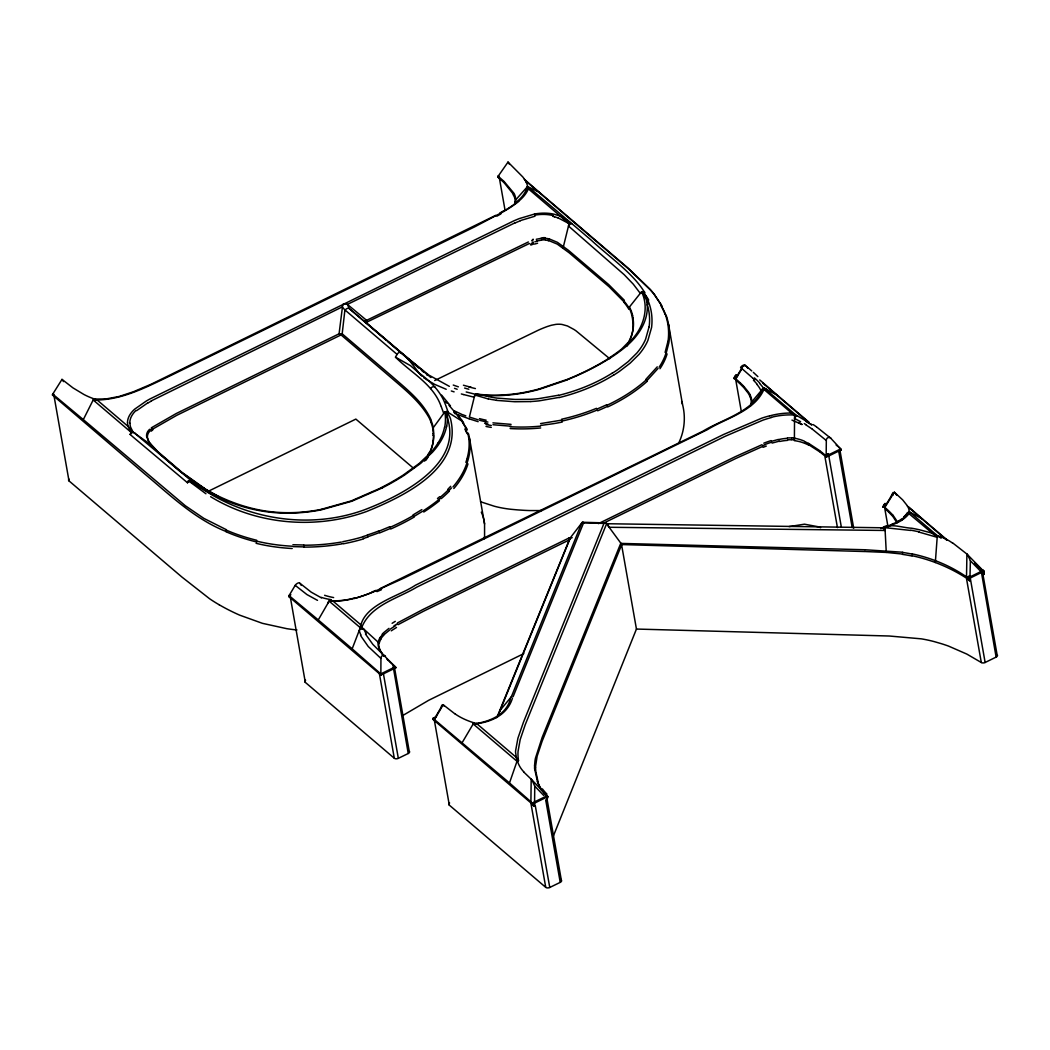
<?xml version="1.0" encoding="UTF-8"?>
<svg xmlns="http://www.w3.org/2000/svg" width="1050" height="1050" viewBox="0 0 1050 1050"><rect width="100%" height="100%" fill="white"/><g stroke="black" fill="none" stroke-linecap="round" stroke-linejoin="round"><path stroke-width="1.5" d="M826.284 457.183A3.071 2.546 -59.8 0 1 826.166 456.067L826.324 440.541L812.372 429.201M794.404 438.48L794.548 415.59L763.468 389.038L762.917 388.618L751.603 402.045A27.379 16.131 -10.2 0 1 750.383 405.864M532.101 804.142L530.906 801.767L531.182 779.192L523.609 771.881M534.516 806.19L534.765 786.148L532.521 781.134M969.504 580.794A3.701 2.454 46.8 0 1 968.047 579.351L966.512 576.87L966.919 554.059L952.862 543.06M968.087 579.023A3.045 2.218 -70.2 0 1 968.034 577.881L983.194 570.452A3.058 2.533 -60.9 0 1 983.653 571.41L968.021 579.128A2.966 2.152 -49.6 0 1 969.229 576.174M563.194 248.128A2.953 2.087 -53.6 0 1 563.456 246.396L569.074 223.637L528.268 188.751L527.559 186.532A37.236 21.998 -10 0 0 526.024 181.991M969.885 580.952L970.384 560.766L983.732 574.442M534.542 765.857L534.988 760.843A133.888 79.039 -10.2 0 1 535.434 758.244L542.181 737.349L620.812 543.165L606.585 523.779L525.236 724.71L520.196 739.554L518.057 751.301A111.851 65.993 -10.3 0 0 518.149 757.746L518.49 760.686L517.466 759.951L509.499 782.959L530.906 801.767M535.447 767.248L537.141 756.171L542.089 741.326L621.6 544.871M151.318 427.822L176.164 413.569L339.071 333.821L342.589 305.852M339.071 333.821L341.014 334.924L342.182 333.834L344.912 309.921L342.129 306.981L151.292 400.877M667.944 341.394L665.109 352.393M440.593 708.291L441.892 705.101M649.084 326.826L645.553 339.347A90.825 53.642 -10 0 1 636.851 353.049L628.202 361.62L617.82 369.6A124.32 73.421 -10 0 1 612.097 373.327M890.046 498.173L893.025 492.516M566.79 380.061L539.779 389.222A117.613 69.471 -10 0 1 523.504 392.976A99.225 58.603 -10 0 1 483.801 395.377L474.797 394.984L469.376 417.047L478.262 419.842M762.917 388.618C752.627 412.204 723.109 418.884 702.778 431.261L380.336 588.472M379.404 649.136A37.328 22.286 -10.5 0 1 378.039 642.075L361.804 627.296C370.768 605.036 397.858 598.539 416.745 587.16L725.025 436.354L762.759 420.21A70.271 42.092 -9.9 0 1 771.474 417.546M552.746 837.572L636.444 629.055L621.548 544.556L865.003 551.539M466.883 459.349L465.872 462.354M665.989 353.876L668.85 342.825A160.663 94.868 -10.1 0 0 667.38 319.331L666.369 315.866M466.751 463.837L467.775 460.819A133.114 78.606 -10 0 0 469.691 439.792L468.628 433.965M365.466 634.043L372.868 644.411L395.286 666.816A3.058 2.599 -50.2 0 1 395.85 667.761L380.953 675.058A3.032 2.533 -59.2 0 1 380.783 673.877L352.17 648.821L360.294 627.703C363.891 604.314 398.396 596.636 415.367 585.244L723.673 434.438L761.828 418.136A74.432 43.956 -10 0 1 769.847 415.774M342.759 305.419L343.508 303.726L347.419 304.395L366.608 320.355L528.373 241.973M497.648 716.52L569.546 539.792A2.927 2.323 25.3 0 1 569.94 538.269L497.267 716.572M511.074 697.462L581.818 522.913M608.488 524.921L606.099 522.913L583.065 522.296L583.577 522.847L513.109 696.714M606.099 522.913L603.973 523.399L523.464 722.203L517.926 738.189L515.629 750.619A120.973 71.453 -10 0 0 515.537 752.168L517.007 761.303L473.196 723.949C489.746 723.03 507.36 715.365 512.452 698.132M678.523 443.402C684.062 432.246 685.689 419.239 683.13 407.046A167.869 99.146 -10 0 0 681.621 401.258M510.418 698.867C505.982 715.969 487.856 722.072 473.038 724.028M226.393 529.712L203.844 518.372L185.312 505.733L83.317 419.606L93.791 398.751L95.432 400.562M497.149 716.809L496.729 717.622M366.608 320.355L366.069 322.534L424.476 372.304M907.922 512.794L937.191 537.311L918.881 532.061M429.253 452.366L427.809 454.913M428.899 453.771L427.468 456.304M352.17 648.821L318.281 619.933L329.136 601.138L332.902 601.007L360.084 624.173L361.804 627.296M431.012 422.048L429.66 418.911A118.663 70.494 -12.2 0 0 428.977 417.519C419.79 401.31 404.814 389.537 390.941 377.527L341.066 334.911L176.768 415.314L152.053 429.463M440.488 708.474L435.304 717.268A2.901 1.864 30.7 0 0 434.477 719.578L509.499 782.959M455.293 714.158L443.192 704.747L434.451 719.591L433.033 718.371L436.485 716.678M462.184 742.612L473.878 722.794A83.186 49.127 -10 0 1 455.385 714.105M318.281 619.933L289.052 595.599L295.207 585.349A2.992 1.273 -36.3 0 1 299.394 582.789M737.467 375.309L741.838 368.051M742.508 366.909L742.849 366.345A2.953 1.877 31 0 0 741.996 368.642L735.827 378.892L740.04 382.659M610.024 357.367A135.411 80.023 -10 0 0 621.521 349.138L628.609 341.946A89.197 52.644 -10.1 0 0 632.94 318.15M886.502 503.842L889.809 498.553M52.749 394.117L62.003 379.378L72.936 387.857L83.974 394.511A87.964 51.949 -10 0 0 93.765 398.777M907.554 506.034L902.672 499.879L894.351 492.188L884.835 507.36L888.444 510.602M438.283 442.601L436.052 445.988A104.514 61.714 -10 0 1 430.723 452.589L419.108 463.523L403.305 475.02A202.125 119.306 -10 0 1 380.822 487.843M498.186 176.19L508.016 162.081L522.808 176.964A98.306 58.065 -10 0 1 524.764 179.721L526.076 181.978M219.109 496.991L189.945 480.021C238.402 518.201 305.799 531.103 364.192 509.906C401.822 495.561 468.458 462.276 444.911 411.784L433.296 427.652A2.953 2.376 -9 0 0 432.915 429.227L433.361 433.558M657.234 366.857L645.908 379.312M658.074 368.419L646.669 380.953M397.425 622.952L422.979 609.472L568.942 538.033L569.402 538.965L582.553 521.955L584.312 523.163M511.468 696.609L500.377 710.036A2.914 2.179 25 0 0 500.023 711.467M901.372 520.446L908.801 511.573L922.543 519.002L946.089 539.07M527.559 186.532L515.655 199.933A39.572 23.1 -11.4 0 0 514.067 193.423L504.131 181.558M450.712 486.294L447.864 489.274M451.526 487.909L448.665 490.901M627.782 343.586C642.193 331.223 650.278 309.606 641.55 291.743L629.226 307.269A2.953 2.336 -29.1 0 0 628.884 308.91M384.274 634.41L389.655 630.039M136.618 410.655L147.748 402.898M439.753 496.65L437.469 498.514M440.514 498.317L438.217 500.194M966.971 577.644L969.846 575.702L985.136 662.484A2.953 1.746 -10 0 1 981.304 662.511L966.84 654.084L948.439 646.052A187.136 110.526 -10 0 0 941.509 643.729L934.329 641.642A117.088 69.156 -10 0 0 921.349 638.846L889.271 636.011L636.444 629.055M402.636 715.601L428.702 700.284L523.806 653.612M825.339 455.424L828.384 453.613L841.365 527.244M388.959 628.372L383.512 632.796A35.319 20.409 -11.3 0 0 382.161 634.253M743.242 366.096L744.03 365.794M421.877 509.591L412.965 514.972M422.559 511.311L413.621 516.705M502.989 211.207L499.774 213.071M504.249 211.247L474.771 226.8L171.596 375.126C146.908 386.82 121.314 400.851 93.174 399.971L131.289 432.456L130.108 434.319L132.471 436.524L187.504 482.764L188.37 480.716L214.056 495.101A282.148 166.635 -10 0 0 218.295 497.162C235.489 505.365 254.061 510.759 273.053 512.492A105.289 62.186 -10 0 0 321.444 509.801L351.829 501.244L382.029 488.04M880.793 528.662C889.98 522.572 901.543 527.717 911.571 528.216A133.14 78.632 -10 0 1 919.839 529.869L932.295 533.203L938.267 536.445L909.615 512.006L908.539 514.277A31.172 18.414 -10 0 1 892.618 524.659M398.068 624.658L423.57 611.218L569.546 539.792A2.953 1.05 63.9 0 0 568.942 538.033M360.36 629.304L362.289 628.753M495.705 215.355L151.41 384.09L133.416 391.755L119.096 396.48L106.05 398.947L94.093 399.079L96.889 399.788L128.113 426.405L132.996 432.009L151.357 445.121L157.5 451.264M386.4 340.41L349.164 308.464L347.419 304.395L514.933 222.863M380.914 487.922L351.12 500.955L321.274 509.329M902.724 554.085L886.253 552.418A2.953 0.919 -86.1 0 1 886.174 550.554L884.979 527.678L892.697 524.764M434.687 380.533L538.558 330.067A89.46 52.828 -10 0 1 547.523 326.445L548.651 326.104A31.316 18.493 -10 0 1 551.512 325.238L555.752 324.397A14.792 8.728 -10 0 1 558.351 324.227A15.553 9.188 -10 0 1 561.999 324.45L567.472 325.973L573.956 329.464A117.81 69.576 -10 0 1 576.096 330.908L609.735 358.733M208.162 491.348L355.858 419.094L413.648 468.366M289.052 595.599L290.863 594.72M734.344 378.617A3.058 1.811 -42.5 0 1 734.567 377.698L737.481 376.215M288.868 596.544L290.272 595.862M735.643 377.974L734.252 378.656A2.953 2.139 -49.6 0 1 735.656 375.519M598.382 523.635L735.289 456.684L761.972 444.727M569.402 538.965L572.171 537.613M603.33 523.268L735.892 458.443L762.497 446.499M820.404 451.185L826.245 455.976L840.669 448.928A3.019 2.494 -61.3 0 1 841.129 449.912L826.337 457.157M886.384 504.774L883.444 506.218A3.084 1.431 75.6 0 0 883.391 507.281L883.247 507.163A3.032 1.785 -43 0 1 883.575 506.205M883.247 507.163L884.638 506.481M290.404 596.046A2.888 1.706 -9.9 0 0 290.456 597.857L305.314 682.369L394.301 758.231A2.953 1.746 -10 0 0 398.331 758.336L408.24 753.493A2.953 1.746 -10 0 0 409.185 750.973L394.288 666.474M985.136 662.484L996.122 657.103A2.953 1.746 -10 0 0 997.054 654.57L982.17 570.111L978.167 566.698M547.102 795.782L532.311 802.987A3.36 3.032 -78.3 0 0 533.518 805.678M533.61 805.547A2.966 2.152 -49.3 0 1 532.389 804.182L547.628 796.74A3.045 2.559 -54.8 0 0 547.102 795.795M434.004 718.279L449.308 805.127L545.738 887.342A2.953 1.746 -10 0 0 549.767 887.46L560.227 882.367A2.953 1.746 -10 0 0 561.304 879.953L546.407 795.519M606.808 404.723L597.122 409.027M607.399 406.494L597.673 410.812M393.173 666.54L408.24 753.493M981.067 570.176L996.122 657.103M535.224 805.337L549.767 887.46M389.773 526.706L379.26 531.051M390.351 528.491L379.798 532.849M375.848 590.389L372.199 591.885M373.026 592.134L404.158 578.012L707.28 429.726C726.469 417.795 755.462 411.206 764.4 388.251L795.546 414.763L803.342 419.423M529.423 243.482L365.636 322.704M565.95 379.811L539.359 388.841M520.419 220.579L535.001 216.195M532.14 242.458L533.308 242.051M531.654 240.739L532.849 240.319M367.447 535.224L362.946 536.616M367.933 537.049L363.405 538.453M771.658 441.276L778.207 439.491M772.065 443.074L779.454 441.118M789.088 526.601L804.471 524.186L818.331 526.772A59.929 35.398 -10 0 1 820.614 527.704M644.897 292.373L642.416 291.966L640.277 293.357L633.294 284.183L624.133 274.627L568.483 226.026L569.1 224.779L571.725 223.532L591.321 240.24C608.265 256.069 633.202 273.315 644.464 292.189A7.153 1.562 41 0 1 644.096 291.887L643.243 291.283L645.199 294.63M536.274 239.282L541.236 238.324M536.655 241.027L541.472 240.148M884.927 526.496L884.205 526.654M558.521 395.22L538.808 398.619A92.466 54.613 -10 0 1 530.88 399.289L515.222 399.459L497.149 398.121A66.78 39.441 -10 0 1 488.499 396.572M559.125 397.399L538.952 400.877A94.736 55.926 -10 0 1 530.841 401.52M582.212 522.716L582.908 522.677A3.281 1.785 46.8 0 1 583.59 522.966M561.881 420.092L540.553 423.583M534.594 214.029L519.317 218.584A120.855 71.374 -10 0 0 513.726 220.907L149.796 399.053A143.141 84.538 -10 0 0 146.199 401.1L134.662 409.172A34.729 20.514 -10 0 0 127.483 422.52M473.708 723.043L476.49 723.411L515.655 756.814L518.49 760.686M343.035 543.375L342.339 543.506M540.803 425.434L553.114 423.727A120.474 71.571 -10 0 0 562.275 422.021M530.827 401.572L514.828 401.743L496.466 400.378M541.538 510.576L529.856 510.562A149.704 88.423 -10 0 1 524.239 510.326L522.375 510.208A213.137 125.882 -10 0 1 516.508 509.801L511.035 509.289A88.922 52.513 -10 0 1 494.327 506.231L480.533 501.756M303.791 545.003L292.924 544.727M303.936 546.893L293.016 546.63M620.996 543.414L864.964 549.754M865.043 549.754L902.711 552.234M865.581 551.552L886.253 552.418M583.577 522.847L603.973 523.399M511.061 424.371L492.936 422.861M511.166 426.234L492.949 424.725M884.979 527.678L910.744 530.447M477.383 395.338L475.584 393.947L483.814 395.364A87.124 51.45 -10 0 0 488.499 396.572M791.464 413.136L795.546 414.763M487.896 422.074L485.113 421.536M487.869 423.924L484.601 423.268M912.214 553.888C931.56 557.983 950.184 565.648 966.512 576.87M912.161 555.726C931.403 559.834 949.869 567.472 966.42 578.104L981.304 662.511M552.746 216.326L554.518 216.733M548.848 240.594L557.235 244.099L569.166 252.801L609.131 286.794L624.107 301.954M476.319 394.524L466.2 391.978M548.901 238.757L557.458 242.353L568.496 250.359L608.659 284.55L624.396 300.339M488.211 398.947L474.797 394.984M463.706 394.59L474.246 397.215A2.966 1.286 -75.2 0 1 476.333 394.485M463.536 394.551L461.331 393.947M478.17 421.68L469.245 418.858M454.112 391.86L451.303 390.981M457.17 389.248L454.519 388.329M465.859 415.879L462.197 414.514M446.211 389.288L434.831 384.444L425.801 379.168M557.878 217.757L569.074 223.637M457.918 414.671L468.969 418.753M571.804 223.598L528.242 186.874L539.241 192.216L628.163 268.118L649.793 288.973A246.133 145.333 -10 0 1 653.691 293.58L661.198 304.828M449.348 386.348L428.886 375.113L402.032 353.496M461.423 414.186L453.902 410.655L463.746 423.189M226.209 531.549C194.814 519.146 170.271 495.259 144.795 473.996L52.553 395.076A2.953 1.05 63.9 0 1 52.5 394.708M317.507 600.364L306.967 594.589L295.207 585.349M321.418 597.87L311.233 592.174L299.736 583.131L300.562 584.325M808.972 444.885L820.037 452.051M222.574 498.881L223.755 499.498M332.902 601.007L330.133 600.298L330.894 601.086M808.671 443.389L819.801 450.699M764.387 388.198L777.472 395.325L809.274 422.441M220.264 497.621L221.419 498.251M800.599 421.68L794.574 418.504A2.953 1.536 -65.1 0 1 797.554 415.971M213.636 494.589L214.935 495.351M219.096 604.721L217.442 603.75A228.493 134.951 -10 0 1 209.593 598.749L181.86 577.001L68.998 480.887L53.694 394.065M939.238 537.023L937.296 535.867L935.458 560.7A2.953 1.68 -69.5 0 0 935.314 562.511M940.196 537.587L941.154 538.164M210.63 496.702C256.83 524.921 315.853 529.83 366.581 511.508C403.712 496.335 462.919 468.471 450.502 418.74A75.587 44.625 -9.9 0 0 449.426 416.233L446.657 411.456L462.709 421.588M803.841 419.724L805.35 420.63M805.862 420.932L806.859 421.536M807.87 422.139L808.881 422.743M810.889 423.951L811.86 424.633M198.923 485.572L189.945 480.021M212.349 493.828L206.207 490.061M344.912 309.921L396.966 354.296L396.533 355.504A13.834 9.056 -73.8 0 1 396.231 355.727L395.496 357.171L410.511 365.676L420.394 374.299M805.612 424.646L812.122 429.017M205.866 489.838L180.127 471.424M205.931 493.762L188.501 480.795M813.159 424.567L816.257 426.667M424.843 378.512L423.662 377.672M816.519 426.864L830.852 438.322L840.669 448.928L838.412 446.998M402.163 353.601L400.496 352.223M430.881 377.488L429.975 376.792M526.864 187.32L528.268 188.751M820.312 452.261L824.788 455.871L837.441 527.612M429.529 376.438L428.794 375.848M570.321 222.744L560.385 216.129L553.678 214.108A32.681 19.307 -10 0 0 534.594 214.003M428.059 375.27L425.893 373.498M419.462 373.288C430.5 381.399 440.803 391.414 445.436 404.644M83.317 419.606L52.749 394.131A3.071 1.942 -35.9 0 0 52.487 395.115M427.547 375.414L426.825 374.824M179.904 471.24L159.088 453.233M425.539 373.196L424.83 372.606M974.558 563.102L983.391 571.357M840.026 448.901L839.646 448.573A2.888 1.706 -10.1 0 1 838.688 451.08M840.315 449.151L841.194 449.886M976.71 565.464L975.896 564.769M977.078 565.779L977.799 566.396M418.648 367.907L415.419 365.151M745.133 365.242L751.747 370.939M837.06 445.843L836.154 445.069M807.962 421.837L765.096 385.061M946.89 540.278L908.709 507.504M398.475 350.503L349.269 308.556A2.992 1.942 -41.8 0 0 345.227 310.026M387.988 341.762L413.805 363.773M414.212 364.114L415.026 364.809M421.483 370.309L423.714 372.212M342.182 333.834L391.873 376.202C406.639 389.196 423.373 401.914 431.34 420.499M329.136 601.138L360.294 627.703M380.953 675.058L288.999 596.663A3.097 1.417 74.8 0 1 289.131 595.717M908.644 506.901L922.543 519.002M759.714 379.916L777.472 395.325M524.344 179.261L525.184 179.983M762.838 383.119L764.649 384.681M525.604 180.338L539.241 192.216M525.617 180.902L529.436 184.183M403.2 354.454L409.776 360.938L419.186 373.223M498.146 176.243L503.882 181.322M529.856 184.537L628.976 269.325L650.633 290.207A247.734 146.554 -10.3 0 1 654.557 294.814M394.026 666.238L393.212 665.529M135.096 433.519L191.336 480.808A2.953 2.152 -53.2 0 0 187.517 482.803M753.362 372.369L757.864 376.609M158.314 452.025L182.214 472.513L203.726 487.804A2.953 1.995 -57.3 0 1 204.488 488.972M159.009 453.154L148.956 441.998L151.357 445.121M503.895 182.49L498.107 177.319A3.058 1.365 74 0 1 498.225 176.374M395.496 357.171C411.075 372.803 433.02 383.933 440.921 405.864M389.589 661.749L395.286 666.816L380.861 673.877L380.94 658.442L368.222 646.485L361.069 636.274A56.7 37.59 -12 0 1 360.57 634.974M740.434 383.027L743.558 386.085M739.974 383.762L735.774 379.982L741.392 411.863M504.092 182.674L513.686 194.578M888.313 511.744L884.783 508.528L888.038 526.995M888.996 511.127L892.841 515.064M740.513 384.287L743.4 387.188M388.749 660.962L388.014 660.253M888.825 512.242L892.723 516.311M753.165 378.459L740.591 367.447A2.992 1.273 -36.3 0 1 744.778 364.888M753.375 378.669L754.727 380.034M387.66 659.899L386.938 659.177M396.966 354.296L397.058 354.401A2.953 2.139 -49.6 0 1 400.995 352.656M983.141 570.413L983.168 570.426A3.36 3.032 -78.4 0 1 984.008 573.694M966.919 554.059L981.75 569.218M421.326 375.519L420.591 374.771M531.195 779.192L545.947 794.587M534.765 786.148L543.742 795.506M743.964 386.518L748.374 391.952A62.908 36.829 -9.9 0 1 750.067 394.669L750.238 395.141M420.63 374.548L421.326 375.309M421.562 375.559L422.258 376.32M445.62 401.651L447.274 403.449M448.928 405.261L461.842 420.184M420.236 374.391L419.541 373.616M743.833 387.66L748.033 392.962A61.504 37.196 -12.5 0 1 749.779 396.034L750.015 396.493M893.078 515.327L897.081 521.273A26.473 15.146 -3.4 0 1 897.159 521.587M892.946 516.574L896.7 522.349M383.854 655.764L381.36 652.47A62.37 37.301 -10.7 0 1 379.444 649.372M441.604 395.128L450.463 405.891M894.351 492.188L894.928 492.923M895.125 493.172L895.703 493.907M896.083 494.406L896.661 495.141M892.447 494.353L893.038 495.101M654.518 294.84L662.077 306.101M383.578 655.778L382.121 653.796M746.537 366.437L747.705 368.13M300.825 584.719L301.324 585.441M62.003 379.378L63.499 381.609M443.192 704.747L444.032 706.033M508.016 162.081L509.486 164.364M132.996 432.009L130.594 427.127A39.572 23.31 -9.1 0 1 130.148 425.184L129.99 423.216M462.013 420.459L462.525 421.312M131.289 432.456L128.113 426.405A40.149 23.717 -10 0 1 127.562 422.52M968.218 555.936L970.371 560.7M465.701 426.969L466.423 428.636M466.581 428.269L467.303 429.936M446.657 411.456L447.51 417.322A120.855 71.374 -10 0 1 446.67 426.142M441.171 406.468L443.743 413.385A2.953 2.494 -16.1 0 1 448.324 412.453M445.686 405.261L448.232 412.348M537.429 781.371L534.594 768.692A94.028 55.401 -11.5 0 1 534.634 765.844M538.243 782.644L535.5 770.07M897.199 521.587L897.422 522.388M665.49 314.541L666.54 317.993M467.723 432.626L468.825 438.414M632.52 315.459L633.084 318.124M363.904 629.606L363.536 628.989A2.979 2.047 -15.9 0 0 362.276 628.793M646.669 301.114L647.233 304.671A143.601 84.814 -10 0 1 649.136 326.826M632.704 319.699L632.244 317.428A92.781 54.797 -11.8 0 0 629.567 308.7M885.308 503.646L885.649 505.523M839.921 450.161L853.703 528.281M838.701 451.106L852.206 527.678M736.312 375.113L736.641 377.002M499.052 176.229L505.037 210.184M545.751 800.244L560.227 882.367M469.402 437.614L484.562 523.963L484.575 535.881A129.15 76.269 -10 0 1 484.116 538.899M545.738 887.342L530.841 802.856L432.994 719.408A3.019 1.378 74.4 0 1 433.112 718.489M398.331 758.336L383.434 673.837A2.888 1.706 -10 0 1 379.431 673.719M379.404 673.733L394.301 758.231M668.561 324.332L682.434 404.079M647.233 304.671C648.454 322.652 636.602 338.481 622.991 348.928A137.734 81.349 -10 0 1 611.31 357.302A194.841 115.08 -10 0 1 566.698 379.956M364.862 320.618A5.434 0.945 -72.3 0 1 364.547 321.602M256.725 540.278A189.787 112.35 -10.1 0 1 226.026 530.001M292.281 546.223A150.964 90.681 -10.6 0 1 256.436 541.091M341.368 542.049A130.239 77.123 -10 0 1 303.726 545.199M363.024 536.76A118.204 70.311 -10 0 1 342.733 541.682M379.089 530.841A140.989 83.606 -9.9 0 1 367.316 535.001M413.569 515.379A179.865 107.113 -9.8 0 1 390.311 527.244M439.241 499.275A163.839 98.503 -9.3 0 1 423.583 510.589M448.691 489.51A133.612 79.511 -9.6 0 1 440.593 496.991M467.079 462.381A124.556 75.246 -8.4 0 1 453.009 486.885M468.786 438.428A132.444 78.186 -10.1 0 1 466.804 459.349M464.809 429.03A95.603 55.978 -4.8 0 1 466.725 432.823M462.315 422.166A101.601 59.666 -8.4 0 1 465.308 427.087M498.002 176.256A3.111 1.929 -34 0 0 497.858 177.214A2.953 1.037 64.5 0 1 497.91 176.912M527.139 187.307A45.281 26.867 -9.7 0 1 516.889 201.613M453.679 412.072A17.194 14.07 10.8 0 1 455.241 413.818M52.684 395.194A3.058 1.404 74.7 0 1 52.828 394.249M256.777 542.01A190.47 112.639 -10.1 0 1 225.999 531.72M292.202 548.507A151.489 91.468 -10.8 0 1 256.082 543.296M341.696 543.926A130.896 77.529 -10.1 0 1 303.87 547.102M363.628 538.86A118.729 71.059 -10 0 1 343.14 543.834M379.523 532.534A141.776 83.816 -10 0 1 367.71 536.707M414.146 517.059A180.626 107.402 -9.9 0 1 390.823 528.964M439.477 500.732A164.482 98.438 -9.5 0 1 423.767 512.019M449.387 491.111A134.19 79.839 -9.6 0 1 441.249 498.619M467.972 463.864A125.252 75.653 -8.4 0 1 453.823 488.512M465.714 430.342A96.298 56.385 -4.9 0 1 467.631 434.162M463.234 423.413A102.165 60.008 -8.5 0 1 466.226 428.374M513.188 194.736A39.047 23.625 -7.3 0 1 515.524 201.403M515.183 201.456A27.917 16.433 -11.1 0 1 514.631 204.081M514.854 203.516A27.195 16.117 -9.5 0 1 514.539 204.264M515.55 199.946A28.337 16.564 -11.6 0 1 514.671 203.516M486.189 420.197A96.639 55.965 -9.2 0 1 479.443 418.622M491.308 425.486A82.084 51.279 -12 0 1 486.084 424.541M540.435 426.129A124.425 75.495 -10.6 0 1 510.038 426.72M596.466 408.319A128.796 75.219 -10 0 1 561.606 419.226M646.603 379.562A139.939 83.239 -9.8 0 1 607.268 405.156M666.212 352.419A107.888 64.956 -8.3 0 1 659.137 367.185M666.488 318.006A160.02 94.487 -10.1 0 1 668.023 341.394M660.568 305.012A166.556 98.228 -9.3 0 1 665.175 314.619M485.861 421.733A98.267 56.949 -9.2 0 1 479.522 420.262M491.269 427.402A82.819 51.699 -11.9 0 1 486.006 426.444M540.684 427.954A125.068 75.862 -10.6 0 1 510.142 428.544M597.017 410.104A129.426 75.626 -10 0 1 561.986 421.063M647.325 381.189A140.569 83.58 -9.8 0 1 607.819 406.875M667.091 353.902A108.518 65.323 -8.3 0 1 659.951 368.747M661.566 306.259A167.055 98.529 -9.4 0 1 666.12 315.919M130.187 434.556A3.216 2.927 -59.8 0 1 135.201 433.401M431.104 420.551A106.483 62.554 -7.3 0 1 433.256 427.665L433.794 433.716A105.998 62.685 -10 0 1 433.558 439.123A88.515 52.631 -9.3 0 1 429.66 452.392M444.872 411.797A126.42 74.681 -9.7 0 1 444.741 427.101M475.611 393.908A98.346 58.026 -10 0 0 523.399 392.556A115.277 68.079 -10 0 0 539.359 388.867M641.576 291.729A125.751 69.326 -38.4 0 1 647.981 304.211M629.514 307.191A93.148 54.928 -10.2 0 1 632.586 315.446M642.416 291.952A108.216 58.682 -25.9 0 1 648.729 300.077M213.281 494.996A209.501 123.244 -9.8 0 1 208.517 492.188M515.051 222.981A119.674 69.589 -10.4 0 1 520.524 220.71M534.817 215.145A30.647 18.887 -9.8 0 1 553.337 215.631M554.439 216.812A37.931 22.47 -10.3 0 1 557.799 217.836M147.919 403.003A140.884 83.002 -10 0 1 151.463 400.995M129.833 423.229A32.602 19.609 -9.1 0 1 136.028 410.445M517.414 201.836A95.76 56.634 -9.9 0 1 503.239 211.378M500.942 213.872A216.077 129.281 -9.6 0 1 496.834 216.182M528.426 188.751A47.368 27.983 -10 0 1 518.438 201.39M518.661 201.482A100.275 59.22 -10 0 1 504.184 211.207M645.159 294.643A149.494 88.344 -10.2 0 1 651.564 327.561L647.916 340.331A93.135 55.007 -10 0 1 639.004 354.388L630.144 363.156L619.553 371.293A126.617 74.799 -10 0 1 613.725 375.099M613.607 375.034A126.735 74.839 -10 0 1 559.191 397.583M496.545 400.247A68.434 40.281 -9.9 0 1 488.316 398.829M611.992 373.262A124.425 73.487 -10 0 1 558.6 395.404M610.221 357.499A192.557 113.938 -9.9 0 1 566.029 379.89M446.657 426.142A106.116 62.672 -10 0 1 444.609 433.217L443.901 434.976A98.989 58.459 -10 0 1 440.252 441.998L437.955 445.449A106.838 63.105 -10 0 1 432.508 452.196L420.696 463.339L404.67 474.994A204.409 120.724 -10 0 1 382.016 488.027M444.531 427.114A103.793 61.294 -10 0 1 442.536 434.031L441.853 435.763A96.705 57.12 -10 0 1 438.296 442.601M321.287 509.381A102.979 60.861 -10 0 1 273.919 512.046C250.071 509.827 227.128 501.585 206.364 489.838A393.133 232.194 -10 0 1 198.962 485.546M342.444 333.9A2.927 0.709 4.9 0 1 338.966 333.874M430.867 422.087A101.089 60.112 -11.4 0 1 432.954 429.227M430.618 388.592A2.953 2.323 -40.1 0 1 435.277 387.424M428.715 455.017A89.093 53.248 -9.1 0 1 424.594 461.121M428.387 456.422A88.476 52.894 -9.1 0 1 426.064 460.058M433.23 440.619A87.872 52.251 -9.2 0 1 429.319 453.81M433.453 435.251A105.328 62.291 -10 0 1 433.204 440.633M433.007 433.637A115.776 67.187 -17 0 1 432.994 435.343M150.675 429.608A25.069 14.031 -12.4 0 1 152.342 428.256M147.735 431.629A17.968 10.579 -10.1 0 1 149.638 429.279M147.669 431.616A18.979 11.222 -9.6 0 0 146.632 436.498L148.956 442.063L147.499 437.863A18.611 11.064 -9.3 0 1 148.352 433.138A17.679 10.592 -9.6 0 1 150.124 430.802M151.252 431.156A24.137 13.899 -11.4 0 1 152.867 429.817M423.767 371.713A2.953 2.152 -49.7 0 1 424.174 372.225M468.838 389.248A98.123 14.792 11.1 0 1 464.625 388.067M475.414 388.566A146.593 38.443 5.5 0 1 468.917 386.964M458.364 386.833A96.495 33.836 2.8 0 1 453.259 385.048M471.096 387.253A141.776 63.157 -3.1 0 1 463.431 385.219M628.399 343.639A75.022 44.769 -9.3 0 1 626.653 346.369M632.559 319.725A88.541 52.251 -10.1 0 1 628.399 343.363M623.595 300.641A123.874 72.411 -8.3 0 1 628.635 307.335M623.792 302.085A119.28 71.374 -11.5 0 1 628.648 308.871M548.139 238.809A19.701 11.327 -8.9 0 1 548.756 238.927M544.832 238.298A16.459 10.001 -10.7 0 1 548.218 238.718M543.217 237.668A15.921 9.778 -11 0 1 545.081 237.694M541.236 238.192A15.015 9.096 -10.5 0 1 543.126 238.074M534.844 241.802A32.76 17.154 -10.8 0 1 537.128 241.159M532.416 239.597A38.561 26.644 -7.5 0 1 533.334 239.282M530.447 244.282A66.334 34.545 -11.6 0 1 533.505 243.167M548.113 240.634A19.228 10.894 -8.6 0 1 548.704 240.752M544.95 240.096A16.157 9.621 -10.2 0 1 548.231 240.502M543.401 239.439A15.645 9.293 -10.1 0 1 545.226 239.479M541.472 239.977A14.792 8.61 -9.5 0 1 543.296 239.873M534.594 244.099A32.353 18.742 -9.9 0 1 537.6 243.232M530.801 245.07A62.291 33.679 -11.4 0 1 533.387 244.125M68.998 480.887A2.953 1.746 -10 0 1 68.959 479.062M219.109 604.708A254.796 150.491 -10 0 0 239.676 615.143L262.434 623.332L286.847 628.688A149.048 88.029 -10 0 0 296.953 629.961M484.562 523.963A129.491 76.479 -10 0 0 483.473 518.136A96.298 56.871 -10 0 0 481.307 512.177M561.251 879.979A101.364 59.863 -10 0 1 559.913 878.43M620.707 543.244A3.006 2.363 37.6 0 1 621.521 544.871M523.766 771.816A64.431 38.062 -10 0 1 517.217 760.003M581.871 522.939A3.281 1.352 25.9 0 1 582.317 522.795M907.358 506.113A23.546 13.899 -10 0 1 909.142 511.547M937.532 535.631A66.399 39.218 -10 0 1 952.639 543.178M395.811 667.787A2.953 2.139 -49.6 0 0 395.141 666.684A3.058 0.656 55 0 1 395.522 667.577M432.81 718.922A2.953 1.05 63.9 0 0 432.863 719.316A3.071 1.956 -36.7 0 1 432.915 718.384M621.442 544.937A3.334 1.562 74.6 0 1 620.747 543.598M968.087 577.92A3.071 1.47 74.2 0 1 968.153 579.193M982.682 570.124A2.953 2.139 -49.6 0 1 983.719 571.423M983.43 570.518A3.084 0.932 50.9 0 1 983.942 571.567M883.26 507.202A2.953 2.139 -49.6 0 1 884.664 504.066M826.337 457.157A2.953 2.139 -49.6 0 1 827.741 454.02M826.114 456.028A3.071 1.208 76.4 0 1 826.206 457.026M734.396 378.761A3.058 1.404 74.8 0 1 734.514 377.829M288.816 596.584A3.019 1.929 -36.6 0 1 288.934 595.613M380.835 658.442A2.992 2.704 -78.4 0 1 385.534 656.145M532.455 803.014A3.071 1.457 74.2 0 1 532.521 804.287M532.324 804.195A3.058 2.546 -59.4 0 1 532.219 802.987M378.289 642.062A27.405 16.065 -11.8 0 1 380.205 637.363M840.446 448.862A3.097 0.669 55 0 1 840.906 449.676M763.114 447.3A112.914 73.119 -8.3 0 1 766.29 446.079M765.096 444.465A84.368 51.03 -9.6 0 1 771.501 442.234M779.572 441.486A30.66 17.469 -9.9 0 1 787.539 440.383M787.644 439.792A26.604 15.907 -10.2 0 1 791.739 439.832M791.858 439.583A27.746 16.459 -10.1 0 1 794.732 439.858M762.654 445.633A115.999 75.902 -8 0 1 764.964 444.741M763.796 443.179A85.391 51.109 -9.7 0 1 771.133 440.593M778.273 439.661A31.684 18.349 -10 0 1 787.382 438.309M787.447 437.929A26.998 16.393 -10.4 0 1 791.661 437.968M791.766 437.745A28.14 16.931 -10.3 0 1 794.679 438.034M794.574 438.244A38.561 22.982 -9.5 0 1 804.51 441.249M535.618 770.057A93.463 54.981 -12 0 1 535.644 767.222M541.524 790.492A101.797 59.916 -14.1 0 1 538.033 782.709M546.026 795.664A98.044 56.687 -9.4 0 1 541.905 790.335M541.406 789.206A100.078 59.207 -8.6 0 1 537.337 781.397M546.984 794.154A101.062 59.535 -7.8 0 1 542.378 788.878M547.339 795.847A3.071 0.932 51.6 0 1 547.851 796.911M547.628 796.74A2.979 2.166 -49.3 0 1 546.564 799.628M380.363 637.389A28.757 16.629 -12 0 1 382.804 634.423M390.364 629.068A88.423 50.387 -11.4 0 1 395.666 625.643M392.123 623.319A122.784 81.336 -5.3 0 1 395.286 621.351M379.194 643.479A27.024 15.737 -12.7 0 1 381.084 638.899M380.822 638.872A28.481 16.747 -10.6 0 1 383.145 635.893A34.624 20.042 -11.4 0 1 384.405 634.449M391.269 630.84A87.386 49.914 -11.3 0 1 396.533 627.48M393.986 625.852A119.332 77.385 -6.2 0 1 397.11 623.949M380.704 673.851A3.111 1.208 76.5 0 1 380.809 674.927M751.209 403.554A26.998 16.026 -9.4 0 1 750.724 405.667M750.199 395.154A37.918 22.155 -10.1 0 1 751.669 402.045M902.514 554.387A119.424 70.101 -9.8 0 1 911.938 556.014M902.58 552.444A119.949 70.612 -9.9 0 1 912.056 554.085M535.277 805.704A3.951 3.675 47.8 0 1 531.182 802.778M735.945 378.866A3.465 2.861 77 0 1 736.785 375.651M749.884 396.533A36.448 21.998 -10.7 0 1 751.38 403.515M736.05 379.759A3.924 3.662 47.8 0 1 736.024 374.85M804.891 441.709A64.037 37.354 -8.6 0 1 808.539 443.481M794.259 440.633A36.593 21.656 -11.8 0 1 804.011 443.061M804.668 443.284A61.779 37.551 -13.1 0 1 808.671 445.108M896.543 522.388A25.843 15.553 -6 0 1 896.805 523.018M885.058 508.305A3.938 3.662 48.2 0 1 885.019 503.383M884.966 507.347A3.478 2.835 77.1 0 1 885.714 504.276M826.219 440.541A2.992 2.704 -78.4 0 1 830.931 438.244M354.493 598.29A47.526 28.074 -10 0 1 332.876 601.112M769.873 415.839A47.513 28.061 -10 0 1 791.49 413.031M327.705 603.566A2.966 1.89 -78.2 0 1 330.75 601.033M331.262 599.681A72.988 38.876 -14.4 0 1 321.169 597.371M360.872 634.909A44.678 29.216 -4.5 0 1 359.284 630.525M354.217 598.106A45.334 27.077 -10.2 0 1 329.949 600.679M761.381 390.219A2.966 2.599 -21.7 0 1 766.08 389.117M771.369 417.309A45.321 27.142 -9.9 0 1 794.797 415.065M759.622 383.512A75.337 36.527 -0.1 0 1 764.242 389.366M791.962 420.118A107.625 57.264 3.6 0 1 801.741 424.554M333.637 597.568A73.684 39.756 -15.3 0 1 324.608 595.284M366.227 633.819A42.604 27.93 -2.8 0 1 364.206 629.554M359.402 630.249A2.979 2.507 -19.5 0 1 360.386 629.331M372.435 592.134A96.101 56.962 -10 0 1 354.388 598.434M381.504 589.667A216.773 130.344 -9.6 0 1 376.976 591.622M372.96 592.082A100.603 59.417 -10 0 1 354.572 598.447M804.287 423.57A110.132 51.608 8.3 0 1 805.875 424.554M798.735 422.494A111.943 53.839 7.5 0 1 802.134 424.41M806.269 421.733A109.318 52.894 7.1 0 1 811.755 425.04M754.372 377.882A96.968 43.076 6.8 0 1 759.701 383.053M753.454 380.271A95.773 44.323 3.1 0 1 757.168 384.313M756.958 384.471A78.094 38.483 -2.9 0 1 760.751 390.18M744.463 365.558A2.927 2.743 -83.2 0 1 745.474 365.741M734.488 377.685A2.888 1.221 -36.3 0 1 736.26 375.9M603.894 523.018A3.255 2.691 -10.4 0 1 606.742 523.635M910.914 530.224A130.791 77.49 -10.1 0 1 919.052 531.851M892.054 524.488A34.991 20.081 -10.4 0 1 885.045 526.536M898.721 521.062A29.584 16.498 -10.7 0 1 891.844 524.226M901.53 519.081A32.668 18.9 -9.7 0 1 898.564 520.957M904.628 517.164A28.35 17.194 -7.9 0 1 902.016 519.317M907.371 512.794A24.859 14.306 -10.8 0 1 903.801 516.876M449.308 805.127A2.953 1.746 -10 0 1 449.623 802.987M534.437 806.295A3.859 2.809 44.3 0 1 532.219 804.116M546.433 796.215A3.767 3.596 43.6 0 1 545.947 800.441M531.418 779.467A3.885 1.326 63.2 0 1 532.429 781.121M545.357 794.929A2.848 2.572 -78.3 0 1 547.063 795.769M434.687 717.911A3.924 0.656 30.1 0 1 435.369 718.187M968.966 580.348A3.452 3.111 -78.4 0 1 967.942 577.881M983.259 571.449A3.859 3.767 -30.1 0 1 983.889 574.468M967.181 554.321A3.819 1.352 63.9 0 1 968.179 555.949M883.496 506.179A2.874 1.221 -36.3 0 1 885.308 504.394M305.314 682.369A2.953 1.746 -10 0 1 305.629 680.216M382.292 653.743A60.926 34.913 -7.1 0 1 380.297 650.475M380.297 650.226A36.579 21.131 -9 0 1 378.761 643.519M882.289 527.783L607.071 523.727L609.144 527.271L885.124 530.46L882.381 527.73"/></g></svg>
